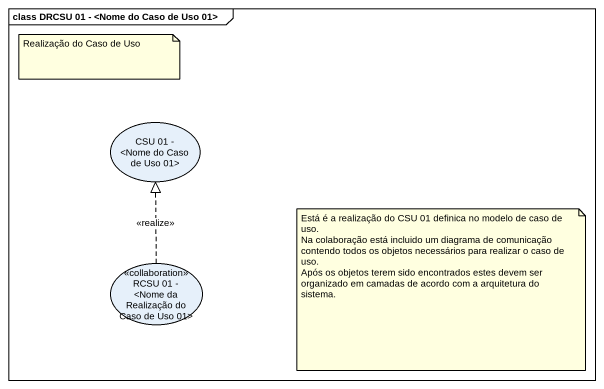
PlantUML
@startuml
mainframe class DRCSU 01 - <Nome do Caso de Uso 01>
usecase "CSU 01 - <Nome do Caso de Uso 01>" as CSU_01_Nome_do_Caso_de_Uso
usecase "RCSU 01 - <Nome da Realização do Caso de Uso 01>" as RCSU_01_Nome_da_Realização <<collaboration>>
RCSU_01_Nome_da_Realização .up.|> CSU_01_Nome_do_Caso_de_Uso : <<realize>>
note as N1
  Realização do Caso de Uso
end note
note as N2
  Está é a realização do CSU 01 definica no modelo de caso de uso.
  Na colaboração está incluido um diagrama de comunicação contendo todos os objetos necessários para realizar o caso de uso.
  Após os objetos terem sido encontrados estes devem ser organizado em camadas de acordo com a arquitetura do sistema.
end note
@enduml
